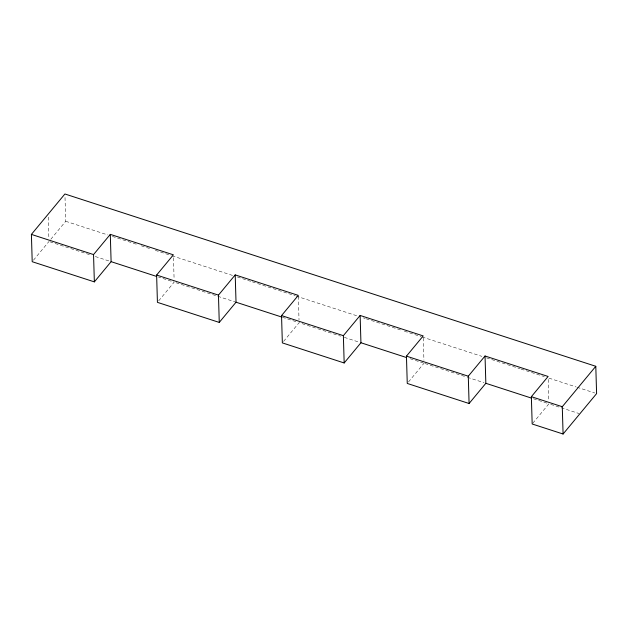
<?xml version="1.0" encoding="UTF-8"?>
<svg xmlns="http://www.w3.org/2000/svg" width="628" height="628" viewBox="0 0 628 628"><rect width="100%" height="100%" fill="white"/><g stroke="black" fill="none" stroke-linecap="round" stroke-linejoin="round"><path stroke-width="0.47" stroke-dasharray="3.14 2.35" d="M33.449 260.212L48.968 241.497M50.829 239.252L65.72 221.284L64.967 195.928M158.68 300.851L174.192 282.137L158.421 277.019M283.589 341.397L299.101 322.682L340.635 336.161M408.498 381.942L424.018 363.227M532.795 423.233L548.927 403.773L533.156 398.654M65.72 221.284L107.71 234.911M112.373 236.426L137.563 244.598M141.292 245.815L151.56 249.143M155.289 250.352L171.154 255.502M172.088 255.808L232.729 275.488M237.392 277.003L246.726 280.033M247.66 280.339L251.388 281.548M252.323 281.846L287.773 293.355M288.707 293.661L295.239 295.78M296.173 296.086L357.748 316.072M363.353 317.886L365.213 318.49M366.148 318.796L400.672 329.998M404.401 331.215L421.192 336.663M422.126 336.969L481.841 356.351M486.504 357.858L520.094 368.762M521.028 369.068L544.35 376.635M549.013 378.15L576.072 386.934M577.006 387.233L594.732 392.987M49.895 241.796L91.633 255.345M95.338 256.546L110.183 261.366M176.036 282.741L235.1 301.911M282.404 317.266L297.248 322.086M344.325 337.362L359.09 342.158M410.1 358.714L423.091 362.929M424.936 363.526L466.471 377.004M467.389 377.31L484 382.695M550.748 404.361L578.938 413.514M548.205 379.398L548.841 400.845M423.264 337.88L423.931 360.299M298.324 296.361L299.014 319.762M173.469 257.763L174.105 279.217M48.246 217.115L48.882 238.569"/><path stroke-width="0.94" d="M31.4 234.401L64.912 193.981L595.791 366.297L596.6 393.599L563.088 434.019L532.175 423.986L531.359 396.684L548.118 376.47L485.036 355.998L468.284 376.203L469.092 403.506L407.258 383.441L406.449 356.139L423.209 335.925L360.127 315.452L343.367 335.666L344.175 362.968L282.349 342.896L281.54 315.594L298.292 295.38L235.21 274.907L218.458 295.121L219.266 322.423L157.432 302.351L156.623 275.048L173.383 254.835L110.3 234.362L93.541 254.576L94.357 281.878L32.209 261.703L31.4 234.401L93.541 254.576M94.357 281.878L111.109 261.664L110.3 234.362M219.266 322.423L236.026 302.209L235.21 274.907M344.175 362.968L360.935 342.755L360.127 315.452M469.092 403.506L485.844 383.3L485.036 355.998M563.088 434.019L562.28 406.716L595.791 366.297M156.623 275.048L218.458 295.121M281.54 315.594L343.367 335.666M406.449 356.139L468.284 376.203M531.359 396.684L562.28 406.716M111.109 261.664L156.568 276.422M236.026 302.209L281.477 316.959M360.935 342.755L406.387 357.505M485.844 383.3L531.304 398.05"/></g></svg>
